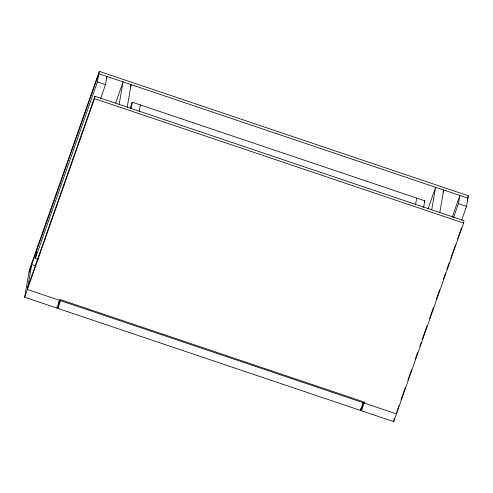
<?xml version="1.0" encoding="UTF-8"?>
<svg xmlns="http://www.w3.org/2000/svg" width="493" height="493" viewBox="0 0 493 493"><rect width="100%" height="100%" fill="white"/><g stroke="black" fill="none" stroke-linecap="round" stroke-linejoin="round"><path stroke-width="0.74" d="M27.781 287.099L94.933 96.246L464.005 220.679L463.593 223.064L393.722 421.638L361.431 410.749L364.456 402.146L59.973 299.491L56.941 308.094L24.65 297.205L29.407 269.936L99.278 71.362L468.35 195.795L466.507 206.357L461.651 220.161M38.016 259.349L35.33 258.443L36.753 250.259M56.941 308.094L57.206 306.584M363.224 402.719L360.506 410.441L57.866 308.408L59.166 300.946M24.65 297.205L94.514 98.631L94.933 96.246M35.33 258.443L97.429 81.93L99.278 71.362M100.652 98.452L105.502 84.654L106.932 76.47L106.168 78.652M119.152 104.411L123.077 81.912L115.676 102.957M127.225 107.135L131.15 84.636L130.386 86.811M131.12 108.898L132.284 102.205L424.775 200.811L423.61 207.51M139.192 111.615L140.357 104.923M360.506 410.441L360.901 408.204M361.431 410.749L362.749 403.206M415.537 204.786L416.702 198.094M393.722 421.638L394.252 418.619M431.714 209.79L435.639 187.291L427.979 209.063M396.834 411.655L396.44 413.917L27.368 289.483L31.712 264.599L36.014 266.054M439.787 212.514L443.712 190.015L442.948 192.19M453.578 217.438L458.435 203.64L459.858 195.456L452.192 217.247M28.995 272.321L98.859 73.747L467.931 198.18L467.167 200.361M57.866 308.408L60.584 300.681M130.238 108.016L132.284 102.205M424.263 202.266L424.775 200.811M467.586 197.964L468.35 195.795M397.111 410.805L398.899 405.727M400.945 399.915L405.283 387.584M407.834 380.325L411.667 369.442M415.242 359.28L417.54 352.748M419.839 346.222L421.114 342.592M422.137 339.689L426.987 325.898M429.539 318.644L433.365 307.755M436.434 299.048L439.75 289.619M443.324 279.457L445.623 272.925M446.898 269.295L449.197 262.769M450.731 258.412L455.581 244.627M457.621 238.822L461.454 227.932M97.429 81.93L105.502 84.654M458.435 203.64L466.507 206.357M94.514 98.631L463.593 223.064"/></g></svg>
